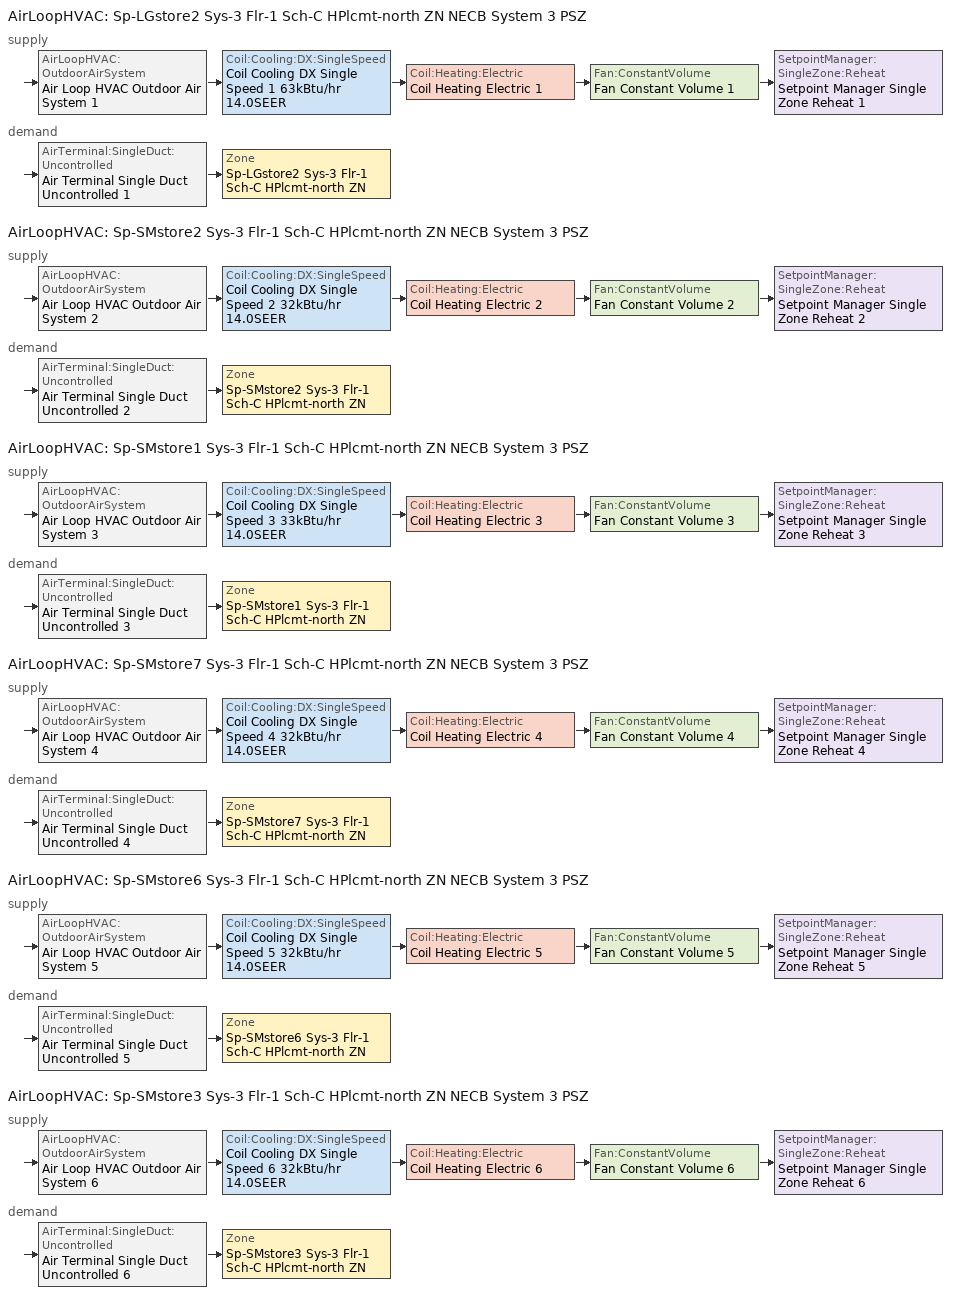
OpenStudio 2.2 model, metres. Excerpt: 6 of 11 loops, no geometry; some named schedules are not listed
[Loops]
AirLoopHVAC 'Sp-LGstore2 Sys-3 Flr-1 Sch-C HPlcmt-north ZN NECB System 3 PSZ'
 supply: AirLoopHVAC:OutdoorAirSystem 'Air Loop HVAC Outdoor Air System 1' > Coil:Cooling:DX:SingleSpeed 'Coil Cooling DX Single Speed 1 63kBtu/hr 14.0SEER' > Coil:Heating:Electric 'Coil Heating Electric 1' > Fan:ConstantVolume 'Fan Constant Volume 1' > SetpointManager:SingleZone:Reheat 'Setpoint Manager Single Zone Reheat 1'
 demand: AirTerminal:SingleDuct:Uncontrolled 'Air Terminal Single Duct Uncontrolled 1' > Zone 'Sp-LGstore2 Sys-3 Flr-1 Sch-C HPlcmt-north ZN'
AirLoopHVAC 'Sp-SMstore2 Sys-3 Flr-1 Sch-C HPlcmt-north ZN NECB System 3 PSZ'
 supply: AirLoopHVAC:OutdoorAirSystem 'Air Loop HVAC Outdoor Air System 2' > Coil:Cooling:DX:SingleSpeed 'Coil Cooling DX Single Speed 2 32kBtu/hr 14.0SEER' > Coil:Heating:Electric 'Coil Heating Electric 2' > Fan:ConstantVolume 'Fan Constant Volume 2' > SetpointManager:SingleZone:Reheat 'Setpoint Manager Single Zone Reheat 2'
 demand: AirTerminal:SingleDuct:Uncontrolled 'Air Terminal Single Duct Uncontrolled 2' > Zone 'Sp-SMstore2 Sys-3 Flr-1 Sch-C HPlcmt-north ZN'
AirLoopHVAC 'Sp-SMstore1 Sys-3 Flr-1 Sch-C HPlcmt-north ZN NECB System 3 PSZ'
 supply: AirLoopHVAC:OutdoorAirSystem 'Air Loop HVAC Outdoor Air System 3' > Coil:Cooling:DX:SingleSpeed 'Coil Cooling DX Single Speed 3 33kBtu/hr 14.0SEER' > Coil:Heating:Electric 'Coil Heating Electric 3' > Fan:ConstantVolume 'Fan Constant Volume 3' > SetpointManager:SingleZone:Reheat 'Setpoint Manager Single Zone Reheat 3'
 demand: AirTerminal:SingleDuct:Uncontrolled 'Air Terminal Single Duct Uncontrolled 3' > Zone 'Sp-SMstore1 Sys-3 Flr-1 Sch-C HPlcmt-north ZN'
AirLoopHVAC 'Sp-SMstore7 Sys-3 Flr-1 Sch-C HPlcmt-north ZN NECB System 3 PSZ'
 supply: AirLoopHVAC:OutdoorAirSystem 'Air Loop HVAC Outdoor Air System 4' > Coil:Cooling:DX:SingleSpeed 'Coil Cooling DX Single Speed 4 32kBtu/hr 14.0SEER' > Coil:Heating:Electric 'Coil Heating Electric 4' > Fan:ConstantVolume 'Fan Constant Volume 4' > SetpointManager:SingleZone:Reheat 'Setpoint Manager Single Zone Reheat 4'
 demand: AirTerminal:SingleDuct:Uncontrolled 'Air Terminal Single Duct Uncontrolled 4' > Zone 'Sp-SMstore7 Sys-3 Flr-1 Sch-C HPlcmt-north ZN'
AirLoopHVAC 'Sp-SMstore6 Sys-3 Flr-1 Sch-C HPlcmt-north ZN NECB System 3 PSZ'
 supply: AirLoopHVAC:OutdoorAirSystem 'Air Loop HVAC Outdoor Air System 5' > Coil:Cooling:DX:SingleSpeed 'Coil Cooling DX Single Speed 5 32kBtu/hr 14.0SEER' > Coil:Heating:Electric 'Coil Heating Electric 5' > Fan:ConstantVolume 'Fan Constant Volume 5' > SetpointManager:SingleZone:Reheat 'Setpoint Manager Single Zone Reheat 5'
 demand: AirTerminal:SingleDuct:Uncontrolled 'Air Terminal Single Duct Uncontrolled 5' > Zone 'Sp-SMstore6 Sys-3 Flr-1 Sch-C HPlcmt-north ZN'
AirLoopHVAC 'Sp-SMstore3 Sys-3 Flr-1 Sch-C HPlcmt-north ZN NECB System 3 PSZ'
 supply: AirLoopHVAC:OutdoorAirSystem 'Air Loop HVAC Outdoor Air System 6' > Coil:Cooling:DX:SingleSpeed 'Coil Cooling DX Single Speed 6 32kBtu/hr 14.0SEER' > Coil:Heating:Electric 'Coil Heating Electric 6' > Fan:ConstantVolume 'Fan Constant Volume 6' > SetpointManager:SingleZone:Reheat 'Setpoint Manager Single Zone Reheat 6'
 demand: AirTerminal:SingleDuct:Uncontrolled 'Air Terminal Single Duct Uncontrolled 6' > Zone 'Sp-SMstore3 Sys-3 Flr-1 Sch-C HPlcmt-north ZN'
[Sizing:Zone] Zone Cooling Design Supply Air Temperature Input Method=SupplyAirTemperature; Zone Cooling Design Supply Air Temperature {C}=13; Zone Cooling Design Supply Air Temperature Difference {deltaC}=11.11; Zone Heating Design Supply Air Temperature Input Method=SupplyAirTemperature; Zone Heating Design Supply Air Temperature {C}=43; Zone Heating Design Supply Air Temperature Difference {deltaC}=11.11; Zone Cooling Design Supply Air Humidity Ratio {kg-H2O/kg-air}=0.0085; Zone Heating Design Supply Air Humidity Ratio {kg-H2O/kg-air}=0.008; Zone Heating Sizing Factor=1.3; Zone Cooling Sizing Factor=1.1; Cooling Design Air Flow Method=DesignDay; Heating Design Air Flow Method=DesignDay; Account for Dedicated Outdoor Air System=No; Dedicated Outdoor Air System Control Strategy=NeutralSupplyAir; Dedicated Outdoor Air Low Setpoint Temperature for Design {C}=autosize; Dedicated Outdoor Air High Setpoint Temperature for Design {C}=autosize
Sp-LGstore2 Sys-3 Flr-1 Sch-C HPlcmt-north ZN; Sp-SMstore2 Sys-3 Flr-1 Sch-C HPlcmt-north ZN; Sp-SMstore1 Sys-3 Flr-1 Sch-C HPlcmt-north ZN; Sp-SMstore7 Sys-3 Flr-1 Sch-C HPlcmt-north ZN; Sp-SMstore6 Sys-3 Flr-1 Sch-C HPlcmt-north ZN; Sp-SMstore3 Sys-3 Flr-1 Sch-C HPlcmt-north ZN
[Zone equipment]
Sp-LGstore2 Sys-3 Flr-1 Sch-C HPlcmt-north ZN: Air Terminal Single Duct Uncontrolled 1, Zone HVAC Baseboard Convective Electric 1
Sp-SMstore2 Sys-3 Flr-1 Sch-C HPlcmt-north ZN: Air Terminal Single Duct Uncontrolled 2, Zone HVAC Baseboard Convective Electric 2
Sp-SMstore1 Sys-3 Flr-1 Sch-C HPlcmt-north ZN: Air Terminal Single Duct Uncontrolled 3, Zone HVAC Baseboard Convective Electric 3
Sp-SMstore7 Sys-3 Flr-1 Sch-C HPlcmt-north ZN: Air Terminal Single Duct Uncontrolled 4, Zone HVAC Baseboard Convective Electric 4
Sp-SMstore6 Sys-3 Flr-1 Sch-C HPlcmt-north ZN: Air Terminal Single Duct Uncontrolled 5, Zone HVAC Baseboard Convective Electric 5
Sp-SMstore3 Sys-3 Flr-1 Sch-C HPlcmt-north ZN: Air Terminal Single Duct Uncontrolled 6, Zone HVAC Baseboard Convective Electric 6
[AirLoopHVAC] Design Supply Air Flow Rate {m3/s}=AutoSize
Name | Availability Schedule | Availability Manager
Sp-LGstore2 Sys-3 Flr-1 Sch-C HPlcmt-north ZN NECB System 3 PSZ | Sp-LGstore2 Sys-3 Flr-1 Sch-C HPlcmt-north ZN NECB System 3 PSZ Occ Sch | Availability Manager Night Cycle 2
Sp-SMstore2 Sys-3 Flr-1 Sch-C HPlcmt-north ZN NECB System 3 PSZ | Sp-SMstore2 Sys-3 Flr-1 Sch-C HPlcmt-north ZN NECB System 3 PSZ Occ Sch | Availability Manager Night Cycle 4
Sp-SMstore1 Sys-3 Flr-1 Sch-C HPlcmt-north ZN NECB System 3 PSZ | Sp-SMstore1 Sys-3 Flr-1 Sch-C HPlcmt-north ZN NECB System 3 PSZ Occ Sch | Availability Manager Night Cycle 3
Sp-SMstore7 Sys-3 Flr-1 Sch-C HPlcmt-north ZN NECB System 3 PSZ | Sp-SMstore7 Sys-3 Flr-1 Sch-C HPlcmt-north ZN NECB System 3 PSZ Occ Sch | Availability Manager Night Cycle 9
Sp-SMstore6 Sys-3 Flr-1 Sch-C HPlcmt-north ZN NECB System 3 PSZ | Sp-SMstore6 Sys-3 Flr-1 Sch-C HPlcmt-north ZN NECB System 3 PSZ Occ Sch | Availability Manager Night Cycle 8
Sp-SMstore3 Sys-3 Flr-1 Sch-C HPlcmt-north ZN NECB System 3 PSZ | Sp-SMstore3 Sys-3 Flr-1 Sch-C HPlcmt-north ZN NECB System 3 PSZ Occ Sch | Availability Manager Night Cycle 5
[Sizing:System] Type of Load to Size On=Sensible; Design Outdoor Air Flow Rate {m3/s}=Autosize; Minimum System Air Flow Ratio=1; Preheat Design Temperature {C}=7; Preheat Design Humidity Ratio {kg-H2O/kg-Air}=0.008; Precool Design Temperature {C}=13; Precool Design Humidity Ratio {kg-H2O/kg-Air}=0.008; Central Cooling Design Supply Air Temperature {C}=13; Central Heating Design Supply Air Temperature {C}=43; Sizing Option=NonCoincident; 100% Outdoor Air in Cooling=No; 100% Outdoor Air in Heating=No; Central Cooling Design Supply Air Humidity Ratio {kg-H2O/kg-Air}=0.0085; Central Heating Design Supply Air Humidity Ratio {kg-H2O/kg-Air}=0.008; Cooling Design Air Flow Method=DesignDay; Cooling Design Air Flow Rate {m3/s}=0; Heating Design Air Flow Method=DesignDay; Heating Design Air Flow Rate {m3/s}=0; System Outdoor Air Method=ZoneSum; Zone Maximum Outdoor Air Fraction=1; Cooling Supply Air Flow Rate Per Floor Area {m3/s-m2}=0.00996765; Cooling Fraction of Autosized Cooling Supply Air Flow Rate=1; Cooling Supply Air Flow Rate Per Unit Cooling Capacity {m3/s-W}=3.94755e-05; Heating Supply Air Flow Rate Per Floor Area {m3/s-m2}=0.00996765; Heating Fraction of Autosized Heating Supply Air Flow Rate=1; Heating Fraction of Autosized Cooling Supply Air Flow Rate=1; Heating Supply Air Flow Rate Per Unit Heating Capacity {m3/s-W}=3.15882e-05; Cooling Design Capacity Method=CoolingDesignCapacity; Cooling Design Capacity {W}=autosize; Cooling Design Capacity Per Floor Area {W/m2}=234.7; Fraction of Autosized Cooling Design Capacity=1; Heating Design Capacity Method=HeatingDesignCapacity; Heating Design Capacity {W}=autosize; Heating Design Capacity Per Floor Area {W/m2}=157; Fraction of Autosized Heating Design Capacity=1; Central Cooling Capacity Control Method=OnOff
Sp-LGstore2 Sys-3 Flr-1 Sch-C HPlcmt-north ZN NECB System 3 PSZ; Sp-SMstore2 Sys-3 Flr-1 Sch-C HPlcmt-north ZN NECB System 3 PSZ; Sp-SMstore1 Sys-3 Flr-1 Sch-C HPlcmt-north ZN NECB System 3 PSZ; Sp-SMstore7 Sys-3 Flr-1 Sch-C HPlcmt-north ZN NECB System 3 PSZ; Sp-SMstore6 Sys-3 Flr-1 Sch-C HPlcmt-north ZN NECB System 3 PSZ; Sp-SMstore3 Sys-3 Flr-1 Sch-C HPlcmt-north ZN NECB System 3 PSZ
[Fan:ConstantVolume] Availability Schedule=Always On Discrete; Fan Efficiency=0.39975; Pressure Rise {Pa}=640; Maximum Flow Rate {m3/s}=AutoSize; Motor Efficiency=0.615
Fan Constant Volume 1; Fan Constant Volume 2; Fan Constant Volume 3; Fan Constant Volume 4; Fan Constant Volume 5; Fan Constant Volume 6
[Coil:Heating:Electric] Availability Schedule=Always On Discrete
Coil Heating Electric 1; Coil Heating Electric 2; Coil Heating Electric 3; Coil Heating Electric 4; Coil Heating Electric 5; Coil Heating Electric 6
[Coil:Cooling:DX:SingleSpeed] Availability Schedule=Always On Discrete; Rated Total Cooling Capacity {W}=autosize; Rated Sensible Heat Ratio=autosize; Rated COP {W/W}=3.8248; Rated Air Flow Rate {m3/s}=autosize; Rated Evaporator Fan Power Per Volume Flow Rate {W/(m3/s)}=773.3; Condenser Type=AirCooled; Evaporative Condenser Effectiveness=0; Evaporative Condenser Air Flow Rate {m3/s}=Autosize; Evaporative Condenser Pump Rated Power Consumption {W}=Autosize; Crankcase Heater Capacity {W}=0; Maximum Outdoor Dry-Bulb Temperature for Crankcase Heater Operation {C}=0; Basin Heater Capacity {W/K}=0; Basin Heater Setpoint Temperature {C}=10
Name | Total Cooling Capacity Function of Temperature Curve | Total Cooling Capacity Function of Flow Fraction Curve | Energy Input Ratio Function of Temperature Curve | Energy Input Ratio Function of Flow Fraction Curve | Part Load Fraction Correlation Curve
Coil Cooling DX Single Speed 1 63kBtu/hr 14.0SEER | DXCOOL-NECB2011-REF-CAPFT | DXCOOL-NECB2011-REF-CAPFFLOW | DXCOOL-NECB2011-REF-COOLEIRFT | DXCOOL-NECB2011-REF-COOLEIRFFLOW | DXCOOL-NECB2011-REF-COOLPLFFPLR
Coil Cooling DX Single Speed 2 32kBtu/hr 14.0SEER | DXCOOL-NECB2011-REF-CAPFT 2 | DXCOOL-NECB2011-REF-CAPFFLOW 2 | DXCOOL-NECB2011-REF-COOLEIRFT 2 | DXCOOL-NECB2011-REF-COOLEIRFFLOW 2 | DXCOOL-NECB2011-REF-COOLPLFFPLR 2
Coil Cooling DX Single Speed 3 33kBtu/hr 14.0SEER | DXCOOL-NECB2011-REF-CAPFT 3 | DXCOOL-NECB2011-REF-CAPFFLOW 3 | DXCOOL-NECB2011-REF-COOLEIRFT 3 | DXCOOL-NECB2011-REF-COOLEIRFFLOW 3 | DXCOOL-NECB2011-REF-COOLPLFFPLR 3
Coil Cooling DX Single Speed 4 32kBtu/hr 14.0SEER | DXCOOL-NECB2011-REF-CAPFT 4 | DXCOOL-NECB2011-REF-CAPFFLOW 4 | DXCOOL-NECB2011-REF-COOLEIRFT 4 | DXCOOL-NECB2011-REF-COOLEIRFFLOW 4 | DXCOOL-NECB2011-REF-COOLPLFFPLR 4
Coil Cooling DX Single Speed 5 32kBtu/hr 14.0SEER | DXCOOL-NECB2011-REF-CAPFT 5 | DXCOOL-NECB2011-REF-CAPFFLOW 5 | DXCOOL-NECB2011-REF-COOLEIRFT 5 | DXCOOL-NECB2011-REF-COOLEIRFFLOW 5 | DXCOOL-NECB2011-REF-COOLPLFFPLR 5
Coil Cooling DX Single Speed 6 32kBtu/hr 14.0SEER | DXCOOL-NECB2011-REF-CAPFT 6 | DXCOOL-NECB2011-REF-CAPFFLOW 6 | DXCOOL-NECB2011-REF-COOLEIRFT 6 | DXCOOL-NECB2011-REF-COOLEIRFFLOW 6 | DXCOOL-NECB2011-REF-COOLPLFFPLR 6
[Controller:OutdoorAir] Minimum Outdoor Air Flow Rate {m3/s}=0; Maximum Outdoor Air Flow Rate {m3/s}=Autosize; Economizer Control Type=NoEconomizer; Economizer Control Action Type=ModulateFlow; Economizer Maximum Limit Dry-Bulb Temperature {C}=28; Economizer Maximum Limit Enthalpy {J/kg}=64000; Economizer Minimum Limit Dry-Bulb Temperature {C}=-100; Lockout Type=NoLockout; Minimum Limit Type=FixedMinimum; High Humidity Control=No; Heat Recovery Bypass Control Type=BypassWhenWithinEconomizerLimits
Name | Minimum Outdoor Air Schedule | Controller Mechanical Ventilation
Controller Outdoor Air 1 | Sp-LGstore2 Sys-3 Flr-1 Sch-C HPlcmt-north ZN NECB System 3 PSZ Occ Sch | Controller Mechanical Ventilation 1
Controller Outdoor Air 2 | Sp-SMstore2 Sys-3 Flr-1 Sch-C HPlcmt-north ZN NECB System 3 PSZ Occ Sch | Controller Mechanical Ventilation 2
Controller Outdoor Air 3 | Sp-SMstore1 Sys-3 Flr-1 Sch-C HPlcmt-north ZN NECB System 3 PSZ Occ Sch | Controller Mechanical Ventilation 3
Controller Outdoor Air 4 | Sp-SMstore7 Sys-3 Flr-1 Sch-C HPlcmt-north ZN NECB System 3 PSZ Occ Sch | Controller Mechanical Ventilation 4
Controller Outdoor Air 5 | Sp-SMstore6 Sys-3 Flr-1 Sch-C HPlcmt-north ZN NECB System 3 PSZ Occ Sch | Controller Mechanical Ventilation 5
Controller Outdoor Air 6 | Sp-SMstore3 Sys-3 Flr-1 Sch-C HPlcmt-north ZN NECB System 3 PSZ Occ Sch | Controller Mechanical Ventilation 6
[Controller:MechanicalVentilation] Availability Schedule=Always On Discrete; System Outdoor Air Method=ZoneSum
Controller Mechanical Ventilation 1; Controller Mechanical Ventilation 2; Controller Mechanical Ventilation 3; Controller Mechanical Ventilation 4; Controller Mechanical Ventilation 5; Controller Mechanical Ventilation 6
[AirLoopHVAC:OutdoorAirSystem]
Name | Controller
Air Loop HVAC Outdoor Air System 1 | Controller Outdoor Air 1
Air Loop HVAC Outdoor Air System 2 | Controller Outdoor Air 2
Air Loop HVAC Outdoor Air System 3 | Controller Outdoor Air 3
Air Loop HVAC Outdoor Air System 4 | Controller Outdoor Air 4
Air Loop HVAC Outdoor Air System 5 | Controller Outdoor Air 5
Air Loop HVAC Outdoor Air System 6 | Controller Outdoor Air 6
[SetpointManager:SingleZone:Reheat] Minimum Supply Air Temperature {C}=13; Maximum Supply Air Temperature {C}=43
Name | Control Zone
Setpoint Manager Single Zone Reheat 1 | Sp-LGstore2 Sys-3 Flr-1 Sch-C HPlcmt-north ZN
Setpoint Manager Single Zone Reheat 2 | Sp-SMstore2 Sys-3 Flr-1 Sch-C HPlcmt-north ZN
Setpoint Manager Single Zone Reheat 3 | Sp-SMstore1 Sys-3 Flr-1 Sch-C HPlcmt-north ZN
Setpoint Manager Single Zone Reheat 4 | Sp-SMstore7 Sys-3 Flr-1 Sch-C HPlcmt-north ZN
Setpoint Manager Single Zone Reheat 5 | Sp-SMstore6 Sys-3 Flr-1 Sch-C HPlcmt-north ZN
Setpoint Manager Single Zone Reheat 6 | Sp-SMstore3 Sys-3 Flr-1 Sch-C HPlcmt-north ZN
[AirTerminal:SingleDuct:Uncontrolled] Availability Schedule=Always On Discrete; Maximum Air Flow Rate {m3/s}=AutoSize
Air Terminal Single Duct Uncontrolled 1; Air Terminal Single Duct Uncontrolled 2; Air Terminal Single Duct Uncontrolled 3; Air Terminal Single Duct Uncontrolled 4; Air Terminal Single Duct Uncontrolled 5; Air Terminal Single Duct Uncontrolled 6
[ZoneHVAC:Baseboard:Convective:Electric] Availability Schedule=Always On Discrete; Nominal Capacity {W}=autosize; Efficiency=1
Zone HVAC Baseboard Convective Electric 1; Zone HVAC Baseboard Convective Electric 2; Zone HVAC Baseboard Convective Electric 3; Zone HVAC Baseboard Convective Electric 4; Zone HVAC Baseboard Convective Electric 5; Zone HVAC Baseboard Convective Electric 6
[AvailabilityManager:NightCycle] Control Type=CycleOnAny; Thermostat Tolerance {deltaC}=1; Cycling Run Time {s}=3600
Availability Manager Night Cycle 2; Availability Manager Night Cycle 3; Availability Manager Night Cycle 4; Availability Manager Night Cycle 5; Availability Manager Night Cycle 8; Availability Manager Night Cycle 9
[Schedule:Ruleset]
Name | Default Day Schedule | Summer Design Day Schedule | Winter Design Day Schedule
Sp-LGstore2 Sys-3 Flr-1 Sch-C HPlcmt-north ZN NECB System 3 PSZ Occ Sch | Sp-LGstore2 Sys-3 Flr-1 Sch-C HPlcmt-north ZN NECB System 3 PSZ Occ Sch Default | Sp-LGstore2 Sys-3 Flr-1 Sch-C HPlcmt-north ZN NECB System 3 PSZ Occ Sch Summer Design Day | Sp-LGstore2 Sys-3 Flr-1 Sch-C HPlcmt-north ZN NECB System 3 PSZ Occ Sch Winter Design Day
Sp-SMstore1 Sys-3 Flr-1 Sch-C HPlcmt-north ZN NECB System 3 PSZ Occ Sch | Sp-SMstore1 Sys-3 Flr-1 Sch-C HPlcmt-north ZN NECB System 3 PSZ Occ Sch Default | Sp-SMstore1 Sys-3 Flr-1 Sch-C HPlcmt-north ZN NECB System 3 PSZ Occ Sch Summer Design Day | Sp-SMstore1 Sys-3 Flr-1 Sch-C HPlcmt-north ZN NECB System 3 PSZ Occ Sch Winter Design Day
Sp-SMstore2 Sys-3 Flr-1 Sch-C HPlcmt-north ZN NECB System 3 PSZ Occ Sch | Sp-SMstore2 Sys-3 Flr-1 Sch-C HPlcmt-north ZN NECB System 3 PSZ Occ Sch Default | Sp-SMstore2 Sys-3 Flr-1 Sch-C HPlcmt-north ZN NECB System 3 PSZ Occ Sch Summer Design Day | Sp-SMstore2 Sys-3 Flr-1 Sch-C HPlcmt-north ZN NECB System 3 PSZ Occ Sch Winter Design Day
Sp-SMstore3 Sys-3 Flr-1 Sch-C HPlcmt-north ZN NECB System 3 PSZ Occ Sch | Sp-SMstore3 Sys-3 Flr-1 Sch-C HPlcmt-north ZN NECB System 3 PSZ Occ Sch Default | Sp-SMstore3 Sys-3 Flr-1 Sch-C HPlcmt-north ZN NECB System 3 PSZ Occ Sch Summer Design Day | Sp-SMstore3 Sys-3 Flr-1 Sch-C HPlcmt-north ZN NECB System 3 PSZ Occ Sch Winter Design Day
Sp-SMstore6 Sys-3 Flr-1 Sch-C HPlcmt-north ZN NECB System 3 PSZ Occ Sch | Sp-SMstore6 Sys-3 Flr-1 Sch-C HPlcmt-north ZN NECB System 3 PSZ Occ Sch Default | Sp-SMstore6 Sys-3 Flr-1 Sch-C HPlcmt-north ZN NECB System 3 PSZ Occ Sch Summer Design Day | Sp-SMstore6 Sys-3 Flr-1 Sch-C HPlcmt-north ZN NECB System 3 PSZ Occ Sch Winter Design Day
Sp-SMstore7 Sys-3 Flr-1 Sch-C HPlcmt-north ZN NECB System 3 PSZ Occ Sch | Sp-SMstore7 Sys-3 Flr-1 Sch-C HPlcmt-north ZN NECB System 3 PSZ Occ Sch Default | Sp-SMstore7 Sys-3 Flr-1 Sch-C HPlcmt-north ZN NECB System 3 PSZ Occ Sch Summer Design Day | Sp-SMstore7 Sys-3 Flr-1 Sch-C HPlcmt-north ZN NECB System 3 PSZ Occ Sch Winter Design Day
[Schedule:Day]
Sp-LGstore2 Sys-3 Flr-1 Sch-C HPlcmt-north ZN NECB System 3 PSZ Occ Sch Default; Sp-LGstore2 Sys-3 Flr-1 Sch-C HPlcmt-north ZN NECB System 3 PSZ Occ Sch Winter Design Day; Sp-LGstore2 Sys-3 Flr-1 Sch-C HPlcmt-north ZN NECB System 3 PSZ Occ Sch Summer Design Day: 24, 0, 1
[Schedule:Rule] Schedule Ruleset=Sp-LGstore2 Sys-3 Flr-1 Sch-C HPlcmt-north ZN NECB System 3 PSZ Occ Sch; Date Specification Type=DateRange; Start Month=1; Start Day=1; End Month=12
Name | Rule Order | Day Schedule | Apply Monday | End Day | Apply Tuesday | Apply Wednesday | Apply Thursday
Sp-LGstore2 Sys-3 Flr-1 Sch-C HPlcmt-north ZN NECB System 3 PSZ Occ Sch Monday Rule | 6 | Sp-LGstore2 Sys-3 Flr-1 Sch-C HPlcmt-north ZN NECB System 3 PSZ Occ Sch Monday | Yes | 25
Sp-LGstore2 Sys-3 Flr-1 Sch-C HPlcmt-north ZN NECB System 3 PSZ Occ Sch Tuesday Rule | 5 | Sp-LGstore2 Sys-3 Flr-1 Sch-C HPlcmt-north ZN NECB System 3 PSZ Occ Sch Tuesday |  | 26 | Yes
Sp-LGstore2 Sys-3 Flr-1 Sch-C HPlcmt-north ZN NECB System 3 PSZ Occ Sch Wednesday Rule | 4 | Sp-LGstore2 Sys-3 Flr-1 Sch-C HPlcmt-north ZN NECB System 3 PSZ Occ Sch Wednesday |  | 27 |  | Yes
Sp-LGstore2 Sys-3 Flr-1 Sch-C HPlcmt-north ZN NECB System 3 PSZ Occ Sch Thursday Rule | 3 | Sp-LGstore2 Sys-3 Flr-1 Sch-C HPlcmt-north ZN NECB System 3 PSZ Occ Sch Thursday |  | 28 |  |  | Yes
[Schedule:Constant]
Always On Discrete: Value=1
[Curve:Biquadratic] Minimum Value of x=13; Maximum Value of x=24; Minimum Value of y=24; Maximum Value of y=46
Name | Coefficient1 Constant | Coefficient2 x | Coefficient3 x**2 | Coefficient4 y | Coefficient5 y**2 | Coefficient6 x*y
DXCOOL-NECB2011-REF-CAPFT; DXCOOL-NECB2011-REF-CAPFT 2; DXCOOL-NECB2011-REF-CAPFT 3; DXCOOL-NECB2011-REF-CAPFT 4; DXCOOL-NECB2011-REF-CAPFT 5; DXCOOL-NECB2011-REF-CAPFT 6 | 0.867905 | 0.0142459 | 0.00055436 | -0.0075575 | 3.3e-05 | -0.0001918
DXCOOL-NECB2011-REF-COOLEIRFT; DXCOOL-NECB2011-REF-COOLEIRFT 2; DXCOOL-NECB2011-REF-COOLEIRFT 3; DXCOOL-NECB2011-REF-COOLEIRFT 4; DXCOOL-NECB2011-REF-COOLEIRFT 5; DXCOOL-NECB2011-REF-COOLEIRFT 6 | 0.116936 | 0.0284933 | -0.0004112 | 0.0214108 | 0.00016103 | -0.0006791
[Curve:Quadratic] Coefficient1 Constant=1; Coefficient2 x=0; Coefficient3 x**2=0; Minimum Value of x=0; Maximum Value of x=1
DXCOOL-NECB2011-REF-CAPFFLOW; DXCOOL-NECB2011-REF-COOLEIRFFLOW; DXCOOL-NECB2011-REF-CAPFFLOW 2; DXCOOL-NECB2011-REF-COOLEIRFFLOW 2; DXCOOL-NECB2011-REF-CAPFFLOW 3; DXCOOL-NECB2011-REF-COOLEIRFFLOW 3; DXCOOL-NECB2011-REF-CAPFFLOW 4; DXCOOL-NECB2011-REF-COOLEIRFFLOW 4; DXCOOL-NECB2011-REF-CAPFFLOW 5; DXCOOL-NECB2011-REF-COOLEIRFFLOW 5; DXCOOL-NECB2011-REF-CAPFFLOW 6; DXCOOL-NECB2011-REF-COOLEIRFFLOW 6
[Curve:Cubic] Coefficient1 Constant=0.0277; Coefficient2 x=4.9151; Coefficient3 x**2=-8.184; Coefficient4 x**3=4.2702; Minimum Value of x=0.7; Maximum Value of x=1
DXCOOL-NECB2011-REF-COOLPLFFPLR; DXCOOL-NECB2011-REF-COOLPLFFPLR 2; DXCOOL-NECB2011-REF-COOLPLFFPLR 3; DXCOOL-NECB2011-REF-COOLPLFFPLR 4; DXCOOL-NECB2011-REF-COOLPLFFPLR 5; DXCOOL-NECB2011-REF-COOLPLFFPLR 6
